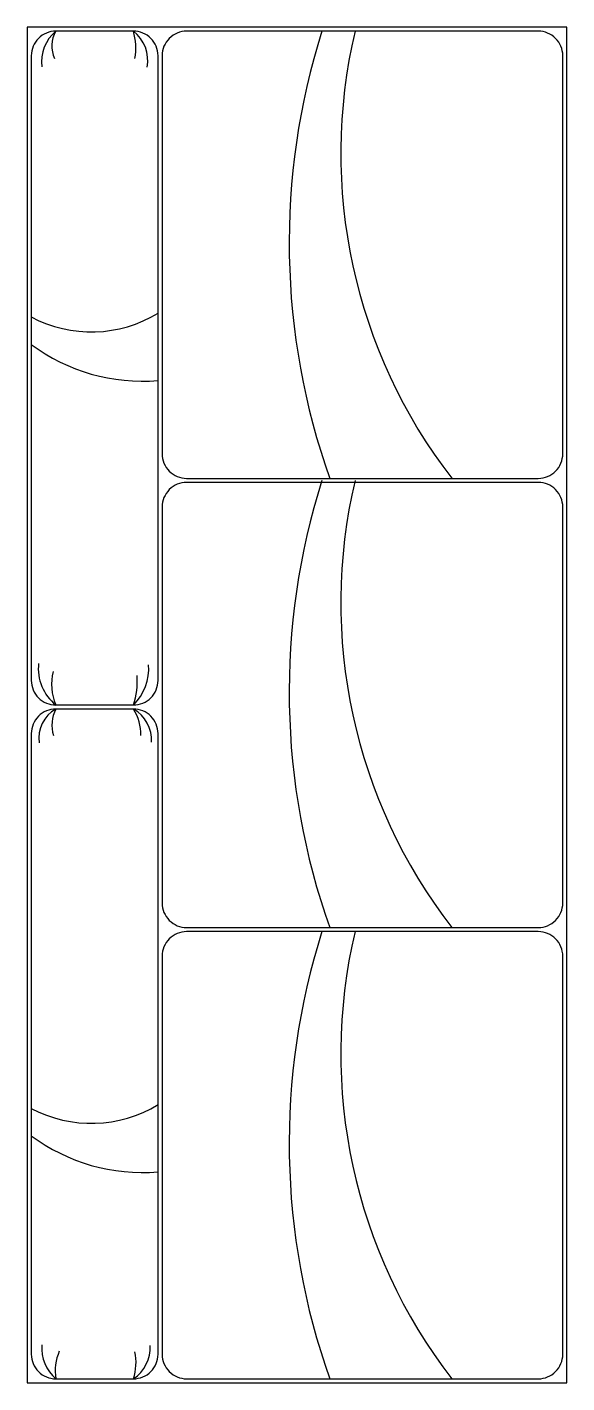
# Model space of a CAD drawing. Header units: millimetres. Extents: x 66.65 to 67.31, y 141.74 to 143.4.
import ezdxf

# ---------------------------------------------------------------- set-up
doc = ezdxf.new("R2010")
doc.units = ezdxf.units.MM

msp = doc.modelspace()

# ---------------------------------------------------------------- linework, layer by layer
for points in [[(67.3095, 143.4028), (66.6495, 143.4028), (66.6495, 141.7428), (67.3095, 141.7428)], [(67.3095, 141.7428), (67.3095, 143.4028)]]:
    msp.add_lwpolyline(points)
for points in [[(66.6845, 142.5728), (66.7795, 142.5728, 0.414214), (66.8095, 142.6028), (66.8095, 143.3678, 0.414214), (66.7795, 143.3978), (66.6845, 143.3978, 0.414214), (66.6545, 143.3678), (66.6545, 142.6028, 0.414214)], [(67.2745, 143.3978), (66.8445, 143.3978, 0.414214), (66.8145, 143.3678), (66.8145, 142.8803, 0.414214), (66.8445, 142.8503), (67.2745, 142.8503, 0.414214), (67.3045, 142.8803), (67.3045, 143.3678, 0.414214)], [(67.2745, 142.8453), (66.8445, 142.8453, 0.414214), (66.8145, 142.8153), (66.8145, 142.6028), (66.8145, 142.5378), (66.8145, 142.3303, 0.414214), (66.8445, 142.3003), (67.2745, 142.3003, 0.414214), (67.3045, 142.3303), (67.3045, 142.8153, 0.414214)], [(66.6545, 142.5378), (66.6545, 141.7778, 0.414214), (66.6845, 141.7478), (66.7795, 141.7478, 0.414214), (66.8095, 141.7778), (66.8095, 142.5378, 0.414214), (66.7795, 142.5678), (66.6845, 142.5678, 0.414214)], [(66.8445, 142.2953, 0.414214), (66.8145, 142.2653), (66.8145, 141.7778, 0.414214), (66.8445, 141.7478), (67.2745, 141.7478, 0.414214), (67.3045, 141.7778), (67.3045, 142.2653, 0.414214), (67.2745, 142.2953)]]:
    msp.add_lwpolyline(points, format="xyb", close=True)
for centre, radius, start, end in [((66.7163, 143.3601), 0.0493, 130.2767, 186.8207), ((66.7158, 143.3797), 0.0362, 149.9317, 205.0488), ((66.7516, 143.3619), 0.0454, 349.6207, 52.151), ((66.7057, 143.3772), 0.0766, 350.3614, 15.6065), ((67.8311, 143.1383), 0.8612, 162.4648, 199.5413), ((67.6835, 143.2481), 0.6505, 166.6942, 217.6969), ((66.7279, 143.1861), 0.1565, 242.0247, 301.436), ((66.7902, 143.1964), 0.2271, 233.2991, 274.8696), ((67.8311, 142.5883), 0.8612, 162.4648, 199.5413), ((67.6835, 142.6981), 0.6505, 166.6942, 217.6969), ((66.7209, 142.6176), 0.0578, 173.8584, 230.8657), ((66.7469, 142.5982), 0.0675, 166.6419, 202.1196), ((66.7361, 142.6171), 0.062, 314.3139, 4.629), ((66.6834, 142.6032), 0.1008, 342.4547, 3.1758), ((66.704, 142.5326), 0.0402, 119.045, 188.6208), ((66.7245, 142.548), 0.0447, 153.6829, 196.1096), ((66.7326, 142.5375), 0.0558, 358.0042, 32.8702), ((66.7582, 142.5299), 0.0434, 356.2679, 60.6794), ((67.8311, 142.0358), 0.8612, 162.4648, 199.5413), ((67.6835, 142.1456), 0.6505, 166.6942, 217.6969), ((66.7279, 142.2171), 0.1565, 242.0247, 301.436), ((66.7902, 142.2275), 0.2271, 233.2991, 274.8696), ((66.7167, 141.7854), 0.0495, 175.549, 229.4402), ((66.7433, 141.7574), 0.0596, 156.1141, 189.2523), ((66.7536, 141.7862), 0.0463, 303.9055, 2.9989), ((66.7168, 141.768), 0.0658, 342.1136, 11.2934)]:
    msp.add_arc(centre, radius, start, end)

doc.saveas('drawing.dxf')
